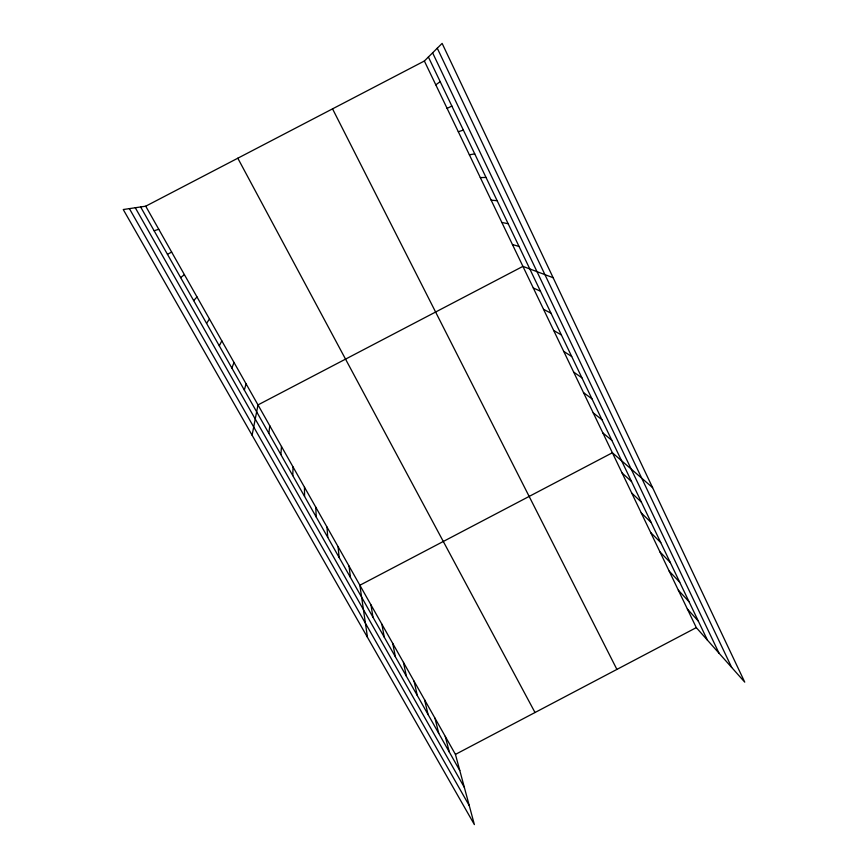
<?xml version="1.0" encoding="UTF-8"?>
<svg xmlns="http://www.w3.org/2000/svg" width="868" height="868" viewBox="0 0 868 868"><rect width="100%" height="100%" fill="white"/><g stroke="black" fill="none" stroke-linecap="round" stroke-linejoin="round"><path stroke-width="1.3" d="M292.787 475.631L293.037 466.941M280.874 454.593L281.482 446.488M268.83 433.316L269.807 425.808M252.1 435.226L257.991 404.911L522.916 266.368L553.144 277.717M244.342 390.068L246.067 383.786M231.886 368.075L234.002 362.433M219.289 345.844L221.807 340.853M206.551 323.352L209.47 319.023M193.672 300.599L197.003 296.954M424.365 61.01L442.127 43.4L744.744 682.139L696.299 627.618L424.365 61.01L145.726 206.193L123.256 209.535L474.384 824.6L455.44 754.4L145.726 206.193M180.642 277.597L184.407 274.646M435.801 84.847L440.174 81.657M167.459 254.313L171.658 252.078M455.44 754.4L696.299 627.618M447.118 108.424L451.837 106.015M458.304 131.741L463.36 130.091M154.124 230.769L158.768 229.271M469.371 154.797L474.742 153.896M480.319 177.604L486.004 177.43M491.147 200.161L497.136 200.692M501.845 222.468L508.149 223.705M512.446 244.537L519.042 246.458M533.288 287.959L540.449 291.203M543.542 309.334L550.985 313.207M553.686 330.469L561.401 334.972M563.723 351.388L571.697 356.498M573.661 372.09L581.885 377.797M583.491 392.575L591.976 398.868M593.213 412.842L601.947 419.711M602.848 432.904L611.821 440.336M652.584 487.61L612.374 452.76L359.873 585.249L367.479 637.329M622.096 473.006L631.535 481.534M631.709 493.046L641.376 502.105M641.224 512.869L651.119 522.46M650.642 532.485L660.754 542.598M659.962 551.907L670.291 562.529M669.185 571.122L679.72 582.244M678.309 590.153L689.062 601.752M687.347 608.978L698.295 621.054M129.397 208.624L469.284 805.688M140.638 206.953L459.79 770.534M135.289 207.745L464.326 787.341M237.81 158.215L535.014 712.509M332.542 108.847L616.909 669.412M428.391 57.017L707.442 640.161M437.277 48.207L731.702 667.459M432.611 52.829L719.04 653.203M445.251 736.368L449.342 752.079M434.955 718.151L438.774 733.427M424.56 699.749L428.098 714.581M414.058 681.163L417.313 695.528M403.446 662.382L406.408 676.28M392.727 643.394L395.396 656.816M381.887 624.222L384.253 637.155M370.94 604.833L373.001 617.267M349.023 566.045L350.444 577.448M338.064 546.634L339.16 557.516M326.976 527.017L327.757 537.379M315.789 507.205L316.223 517.013M304.473 487.176L304.57 496.431"/></g></svg>
